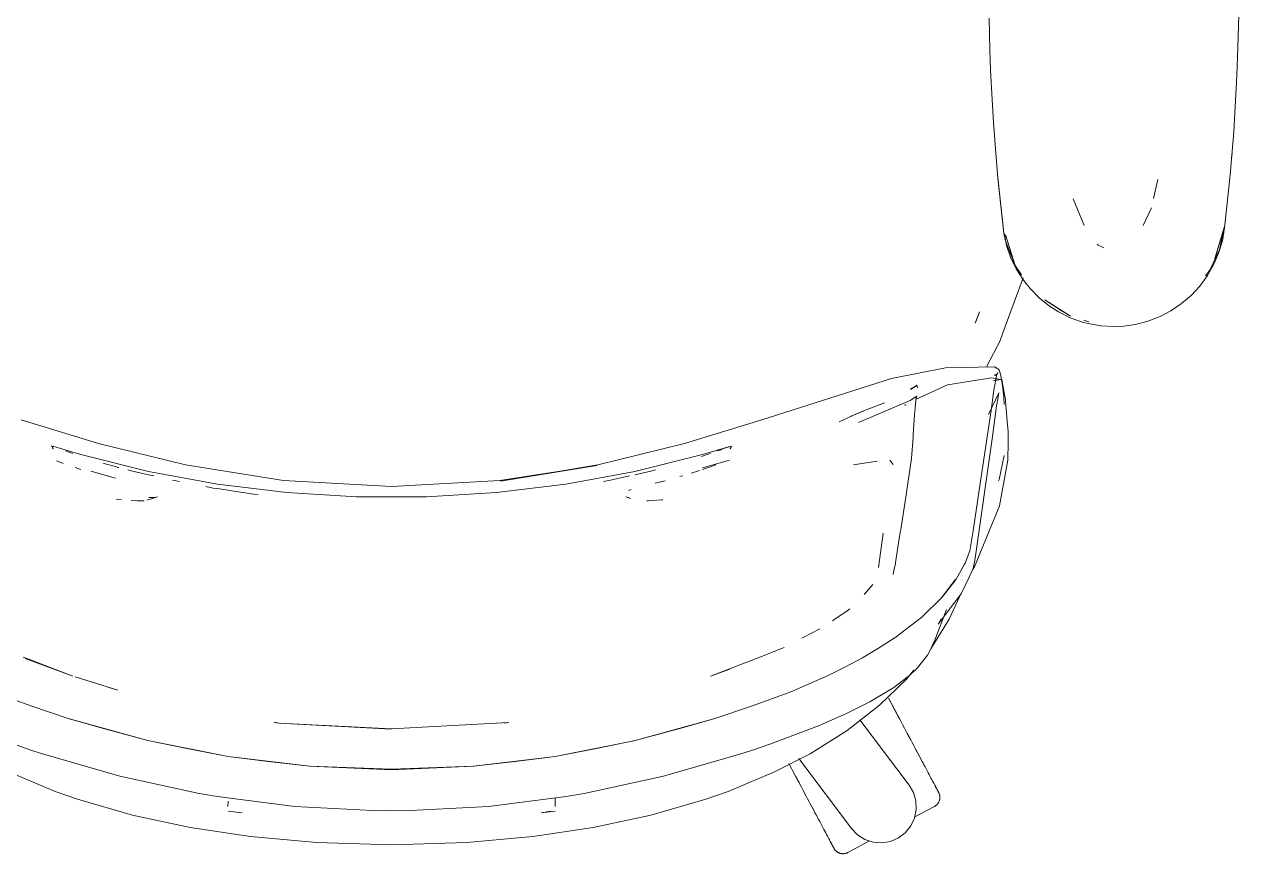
# Model space of a CAD drawing. Header units: millimetres. Extents: x 155927 to 326028, y -36033 to 97293.
# Drawn here: x 169560.4 to 170031.1, y 19454.9 to 19776.3 of the extents above; entities that cross this region are included whole.
import ezdxf

# ---------------------------------------------------------------- set-up
doc = ezdxf.new("R2010")
doc.units = ezdxf.units.MM
doc.header["$MEASUREMENT"] = 0
doc.layers.add('G-IMPT', color=8, linetype='CONTINUOUS', lineweight=9)
doc.layers.add('I-FURN', color=8, linetype='CONTINUOUS', lineweight=9)

msp = doc.modelspace()

# ---------------------------------------------------------------- linework, layer by layer
at = {"layer": 'G-IMPT'}
for p, q in [((169934.36, 19778.68), (169934.65, 19766.38)), ((170031.12, 19780.04), (170030.96, 19771.63)), ((169934.49, 19771.91), (169934.49, 19773.98)), ((169934.57, 19770.25), (169934.49, 19771.91)), ((170030.57, 19759.87), (170030.96, 19771.63)), ((170030.82, 19766.69), (170030.83, 19768.18)), ((169934.95, 19758.5), (169934.65, 19766.38)), ((170030.71, 19764.75), (170030.82, 19766.69)), ((169934.95, 19758.5), (169935.49, 19747.19)), ((170030.57, 19759.87), (170030.32, 19753.84)), ((170029.51, 19739.7), (170030.32, 19753.84)), ((169936.05, 19738.32), (169935.49, 19747.19)), ((170029.18, 19734.62), (170029.51, 19739.7)), ((169936.05, 19738.32), (169936.78, 19728.03)), ((169936.18, 19736.28), (169936.09, 19738.18)), ((169936.18, 19736.28), (169936.32, 19734.86)), ((170029.18, 19734.62), (170027.93, 19719.56)), ((169937.76, 19716.64), (169936.78, 19728.03)), ((170028.53, 19726.43), (170028.36, 19724.76)), ((169940.11, 19695.2), (169937.66, 19718.15)), ((169937.66, 19718.15), (169939.78, 19698.02)), ((169940.11, 19695.2), (169937.76, 19716.64)), ((169999.71, 19716.22), (169998.14, 19708.78)), ((170027.93, 19719.56), (170027.59, 19715.43)), ((170027.59, 19715.43), (170025.68, 19697.5)), ((169967.01, 19708.72), (169971.16, 19698.29)), ((169994.11, 19698.39), (169997.38, 19705.17)), ((169940.11, 19695.2), (169939.78, 19698.02)), ((170025.68, 19698.02), (170021.85, 19685.55)), ((170023.64, 19689.05), (170025.55, 19697.45)), ((170025.68, 19698.02), (170024.76, 19694.7)), ((170025.68, 19697.5), (170024.79, 19692.46)), ((169940.11, 19695.2), (169941.27, 19690.24)), ((169940.33, 19695.12), (169940.91, 19692.07)), ((169944.51, 19682.85), (169940.7, 19694.7)), ((169943.61, 19685.55), (169940.7, 19694.7)), ((170021.85, 19685.55), (170024.76, 19694.7)), ((170023.32, 19687.6), (170024.79, 19692.46)), ((169940.91, 19692.07), (169944.51, 19682.85)), ((169942.72, 19686.1), (169941.27, 19690.24)), ((169976.68, 19690.77), (169976.23, 19691.06)), ((169978.9, 19689.75), (169976.68, 19690.77)), ((170023.64, 19689.05), (170019.9, 19680.98)), ((170021.51, 19683.36), (170023.32, 19687.6)), ((169944.91, 19681.52), (169942.72, 19686.1)), ((169944.51, 19682.85), (169943.61, 19685.55)), ((170021.51, 19683.36), (170019, 19678.92)), ((169944.51, 19682.85), (169946.94, 19679.27)), ((169944.91, 19681.52), (169947.64, 19677.2)), ((170016, 19674.83), (170019, 19678.92)), ((170018.31, 19678.87), (170019.9, 19680.98)), ((169947.52, 19678.09), (169940.57, 19659.15)), ((169950.26, 19673.89), (169947.64, 19677.2)), ((169953.81, 19670.29), (169950.26, 19673.89)), ((170016, 19674.83), (170012.84, 19671.39)), ((169953.81, 19670.29), (169957.78, 19667.1)), ((169965.94, 19663.24), (169955.99, 19669.56)), ((169962.26, 19665.4), (169955.99, 19669.56)), ((170009, 19668.07), (170012.84, 19671.39)), ((169928.98, 19660.46), (169930.61, 19664.92)), ((169930.61, 19664.92), (169929.24, 19661.04)), ((169961.33, 19664.83), (169957.78, 19667.1)), ((169965.84, 19662.59), (169961.33, 19664.83)), ((169965.94, 19663.24), (169962.26, 19665.4)), ((170004.83, 19665.24), (170000.67, 19663.05)), ((170004.83, 19665.24), (170009, 19668.07)), ((169928.98, 19660.46), (169929.24, 19661.04)), ((169965.84, 19662.59), (169970.61, 19660.88)), ((169972.74, 19660.31), (169970.61, 19660.88)), ((169971.05, 19661.68), (169973.08, 19661.06)), ((169977.69, 19659.43), (169972.74, 19660.31)), ((169982.73, 19659.14), (169977.69, 19659.43)), ((169991.09, 19659.96), (169986.58, 19659.31)), ((169991.09, 19659.96), (169995.96, 19661.22)), ((170000.67, 19663.05), (169995.96, 19661.22)), ((169940.57, 19659.15), (169938.38, 19653.18)), ((169982.73, 19659.14), (169986.58, 19659.31)), ((169933.32, 19643.52), (169937.46, 19651.42)), ((169937.46, 19651.42), (169938.38, 19653.18)), ((169917.52, 19643.2), (169896.56, 19639)), ((169917.52, 19643.2), (169936.5, 19643.58)), ((169937.32, 19640.74), (169936.21, 19634.47)), ((169936.5, 19643.58), (169937.54, 19642.98)), ((169937.31, 19640.71), (169936.77, 19640.39)), ((169936.92, 19643.11), (169937.54, 19642.98)), ((169936.92, 19643.11), (169937.47, 19643)), ((169937.15, 19640.12), (169937.71, 19641.22)), ((169937.15, 19640.12), (169937.32, 19640.74)), ((169937.31, 19640.71), (169937.71, 19641.22)), ((169937.54, 19642.98), (169937.47, 19643)), ((169938.04, 19642.6), (169937.54, 19642.98)), ((169938.36, 19642.07), (169938.04, 19642.6)), ((169938.36, 19642.07), (169938.91, 19640.2)), ((169846.32, 19623.02), (169896.56, 19639)), ((169906.39, 19636.43), (169903.93, 19634.84)), ((169903.93, 19634.84), (169906.41, 19636.37)), ((169906.41, 19636.37), (169903.94, 19634.88)), ((169918.22, 19636.57), (169905.87, 19630.96)), ((169906.39, 19636.43), (169906.41, 19636.37)), ((169906.69, 19635.49), (169906.41, 19636.37)), ((169918.22, 19636.57), (169935.27, 19639.29)), ((169938.85, 19638.6), (169935.27, 19639.29)), ((169935.98, 19638.11), (169939.26, 19638.84)), ((169935.98, 19638.11), (169938.85, 19638.6)), ((169936.28, 19640.31), (169936.77, 19640.39)), ((169939.44, 19636.92), (169938.91, 19640.2)), ((169939.7, 19636.51), (169939.26, 19638.84)), ((169939.44, 19636.92), (169939.52, 19636.31)), ((169939.52, 19636.31), (169940.04, 19631.62)), ((169940.51, 19632.26), (169939.7, 19636.51)), ((169906.39, 19632.22), (169903.72, 19630.46)), ((169905.8, 19629.11), (169906.1, 19631.49)), ((169906.1, 19631.5), (169906.39, 19632.22)), ((169906.1, 19631.5), (169906.1, 19631.49)), ((169938.12, 19633.5), (169934.13, 19625.1)), ((169936.21, 19634.47), (169935.1, 19626.62)), ((169937.14, 19627.61), (169937.98, 19632.64)), ((169938.12, 19633.5), (169937.98, 19632.64)), ((169940.04, 19631.62), (169940.25, 19629.03)), ((169940.55, 19631.79), (169940.51, 19632.26)), ((169940.55, 19631.79), (169941.36, 19622.47)), ((169903.72, 19630.46), (169883.74, 19622.03)), ((169885.38, 19626.33), (169893.85, 19629.58)), ((169902, 19629.01), (169901.73, 19628.58)), ((169905.5, 19625.15), (169905.79, 19629.03)), ((169905.8, 19629.11), (169905.79, 19629.03)), ((169935.1, 19626.62), (169930.54, 19595.74)), ((169937.14, 19627.61), (169936.93, 19626.32)), ((169559.2, 19623.02), (169589.18, 19613.83)), ((169816.35, 19613.83), (169846.32, 19623.02)), ((169883, 19625.3), (169876.29, 19622.26)), ((169885.58, 19626.33), (169880.47, 19624.3)), ((169885.38, 19626.33), (169880.48, 19624.31)), ((169880.48, 19624.31), (169885.58, 19626.33)), ((169904.94, 19617.29), (169905.5, 19625.15)), ((169935.49, 19615.65), (169936.93, 19626.32)), ((169941.36, 19622.47), (169941.7, 19618.51)), ((169904.87, 19616.31), (169904.94, 19617.29)), ((169941.7, 19614.34), (169941.7, 19618.51)), ((169570.77, 19612.79), (169571, 19612.87)), ((169571, 19612.87), (169571.23, 19612.82)), ((169571.54, 19611.78), (169571.16, 19612.39)), ((169571.23, 19612.82), (169571.53, 19612.74)), ((169571.53, 19612.74), (169571.8, 19612.68)), ((169582.23, 19609.6), (169571.8, 19612.68)), ((169622.86, 19605.52), (169589.18, 19613.83)), ((169816.35, 19613.83), (169782.66, 19605.52)), ((169823.3, 19609.6), (169834.52, 19612.87)), ((169823.3, 19609.6), (169834.12, 19612.72)), ((169823.3, 19609.6), (169833.83, 19612.67)), ((169833.83, 19612.67), (169834.12, 19612.72)), ((169833.98, 19611.78), (169834.37, 19612.39)), ((169834.52, 19612.87), (169834.76, 19612.74)), ((169904.25, 19608.06), (169904.87, 19616.31)), ((169935.49, 19615.65), (169928.81, 19568.44)), ((169941.67, 19607.37), (169941.7, 19614.34)), ((169571.54, 19611.78), (169571.4, 19611.99)), ((169577.03, 19610.76), (169576.37, 19611.01)), ((169577.03, 19610.76), (169579.13, 19610.02)), ((169608.54, 19603.06), (169582.23, 19609.6)), ((169796.98, 19603.06), (169823.3, 19609.6)), ((169823.3, 19608.98), (169822.84, 19608.83)), ((169823.3, 19608.98), (169825.52, 19609.71)), ((169826.32, 19610), (169825.52, 19609.71)), ((169829.08, 19610.98), (169830.05, 19611.33)), ((169830.05, 19611.33), (169831.12, 19611.73)), ((169833.98, 19611.78), (169834.13, 19611.99)), ((169902.21, 19593.92), (169904.24, 19607.98)), ((169904.25, 19608.06), (169904.24, 19607.98)), ((169940.26, 19609.24), (169938.22, 19599.93)), ((169574.47, 19606.48), (169572.82, 19607.09)), ((169574.47, 19606.48), (169575.49, 19606.1)), ((169582.24, 19603.76), (169580.02, 19604.49)), ((169586.09, 19603.11), (169595.72, 19600.41)), ((169591.65, 19606.02), (169590.96, 19606.23)), ((169595.65, 19604.91), (169591.65, 19606.02)), ((169595.65, 19604.91), (169596.79, 19604.59)), ((169596.79, 19604.59), (169596.97, 19604.54)), ((169601.81, 19603.29), (169600.51, 19603.62)), ((169601.81, 19603.29), (169608.56, 19601.74)), ((169608.54, 19603.06), (169635.21, 19598.12)), ((169622.86, 19605.52), (169660.78, 19599.52)), ((169744.75, 19599.52), (169782.29, 19605.26)), ((169782.66, 19605.52), (169744.92, 19599.26)), ((169744.92, 19599.26), (169782.29, 19605.26)), ((169796.98, 19603.06), (169770.31, 19598.12)), ((169796.97, 19601.74), (169803.72, 19603.29)), ((169803.72, 19603.29), (169805, 19603.63)), ((169821.38, 19603.12), (169818.88, 19602.33)), ((169822.16, 19603.37), (169821.38, 19603.12)), ((169823.29, 19604.41), (169833.72, 19607.45)), ((169825.59, 19604.52), (169823.29, 19603.75)), ((169825.59, 19604.52), (169826.31, 19604.77)), ((169828.48, 19605.53), (169826.31, 19604.77)), ((169890.91, 19606.97), (169881.75, 19605.57)), ((169890.91, 19606.97), (169890.56, 19606.93)), ((169895.86, 19607.33), (169897.14, 19605.69)), ((169941.67, 19607.37), (169938.43, 19589.68)), ((169610.54, 19601.28), (169608.56, 19601.74)), ((169620.58, 19599.08), (169617.77, 19599.62)), ((169635.21, 19598.12), (169662.13, 19594.83)), ((169660.78, 19599.52), (169702.76, 19597.17)), ((169744.75, 19599.52), (169702.76, 19597.17)), ((169770.31, 19598.12), (169743.39, 19594.83)), ((169784.94, 19599.11), (169787.57, 19599.58)), ((169787.57, 19599.58), (169794.99, 19601.28)), ((169808.8, 19599.43), (169804.94, 19598.44)), ((169808.8, 19599.43), (169807.27, 19599.04)), ((169815.59, 19601.34), (169814.47, 19601.01)), ((169938.22, 19599.93), (169938.07, 19599.36)), ((169630.69, 19597.15), (169633.59, 19596.6)), ((169635.22, 19596.35), (169633.59, 19596.6)), ((169640.84, 19595.5), (169635.22, 19596.35)), ((169640.84, 19595.5), (169649.36, 19594.21)), ((169649.36, 19594.21), (169651.02, 19594.02)), ((169689.2, 19593.17), (169662.13, 19594.83)), ((169716.32, 19593.17), (169743.39, 19594.83)), ((169794.62, 19595.59), (169795.59, 19595.97)), ((169795.18, 19595.84), (169795.59, 19595.97)), ((169902.21, 19593.92), (169900.09, 19580.56)), ((169930.54, 19595.74), (169928.15, 19579.98)), ((169598.04, 19592.03), (169595.95, 19592.25)), ((169606.89, 19591.63), (169601.84, 19591.72)), ((169601.84, 19591.72), (169604.11, 19591.64)), ((169606.89, 19591.63), (169604.11, 19591.64)), ((169610, 19592.48), (169607.85, 19591.88)), ((169610.9, 19592.95), (169608.6, 19592.92)), ((169608.74, 19592.91), (169608.6, 19592.92)), ((169611.95, 19593.17), (169610, 19592.48)), ((169610.9, 19592.95), (169611.95, 19593.17)), ((169689.2, 19593.17), (169716.32, 19593.17)), ((169793.58, 19593.17), (169795.52, 19592.48)), ((169793.58, 19593.17), (169794.62, 19592.95)), ((169801.67, 19591.63), (169802.37, 19591.64)), ((169803.74, 19591.74), (169802.37, 19591.64)), ((169803.74, 19591.74), (169807.45, 19592.01)), ((169807.45, 19592.01), (169807.93, 19592.05)), ((169938.43, 19589.68), (169936.84, 19585.82)), ((169935.45, 19582.45), (169936.84, 19585.82)), ((169899.92, 19579.44), (169898.11, 19567.72)), ((169899.92, 19579.44), (169900.01, 19580.05)), ((169900.09, 19580.56), (169900.01, 19580.05)), ((169926.85, 19572.31), (169928.15, 19579.98)), ((169928.65, 19566), (169935.45, 19582.45)), ((169893.24, 19579.14), (169891.46, 19565.78)), ((169926.85, 19572.31), (169925.1, 19567.52)), ((169891.46, 19565.78), (169891.6, 19566.26)), ((169897.16, 19563.1), (169897.62, 19565.27)), ((169897.62, 19565.27), (169898.04, 19567.25)), ((169898.11, 19567.72), (169898.04, 19567.25)), ((169921.6, 19561.26), (169924.88, 19567.09)), ((169924.88, 19567.09), (169925.1, 19567.52)), ((169926.6, 19562.08), (169928.17, 19565.45)), ((169927.88, 19564.83), (169928.65, 19566)), ((169928.81, 19568.44), (169928.17, 19565.45)), ((169915.87, 19554.08), (169921.27, 19561.03)), ((169921.6, 19561.26), (169916.18, 19554.29)), ((169921.27, 19561.03), (169918.68, 19557.66)), ((169926.6, 19562.08), (169923.56, 19555.56)), ((169885.96, 19555.29), (169889.29, 19559.19)), ((169915.87, 19554.08), (169918.68, 19557.66)), ((169908.28, 19546.56), (169916.18, 19554.29)), ((169914.62, 19543.85), (169923.56, 19555.56)), ((169922.89, 19554.37), (169918.91, 19545.74)), ((169879.32, 19549.01), (169874.19, 19545.52)), ((169879.32, 19549.01), (169880.43, 19549.76)), ((169908.28, 19546.56), (169897.84, 19538.54)), ((169917.85, 19549.51), (169913.34, 19537.6)), ((169868.72, 19541.99), (169861.75, 19538.44)), ((169874.19, 19545.52), (169873.61, 19545.12)), ((169918.91, 19545.74), (169911.79, 19534.3)), ((169914.62, 19543.85), (169915.78, 19545.89)), ((169891.49, 19534.49), (169897.58, 19538.37)), ((169897.58, 19538.37), (169897.84, 19538.54)), ((169912.27, 19535.38), (169913.34, 19537.6)), ((169845.55, 19531.09), (169854.88, 19534.81)), ((169854.88, 19534.81), (169852.64, 19533.82)), ((169891.49, 19534.49), (169885.26, 19530.72)), ((169910.48, 19531.8), (169911.1, 19532.94)), ((169911.1, 19532.94), (169912.27, 19535.38)), ((169561.7, 19530.43), (169559.97, 19531.09)), ((169579.15, 19523.71), (169560.74, 19530.53)), ((169579.15, 19523.71), (169561.7, 19530.43)), ((169826.38, 19523.71), (169843.83, 19530.43)), ((169843.83, 19530.43), (169845.55, 19531.09)), ((169878.47, 19527.15), (169885.26, 19530.72)), ((169910.48, 19531.8), (169906.62, 19526.94)), ((169596.62, 19518.18), (169580.13, 19523.44)), ((169826.38, 19523.71), (169833.81, 19526.44)), ((169857.51, 19517.58), (169871.74, 19523.76)), ((169878.47, 19527.15), (169871.74, 19523.76)), ((169903.6, 19524.04), (169897.46, 19519.33)), ((169902.18, 19522.37), (169905.18, 19526.05)), ((169906.62, 19526.94), (169903.6, 19524.04)), ((169596.62, 19518.18), (169593.18, 19519.26)), ((169888.18, 19513.73), (169896.17, 19518.47)), ((169902.18, 19522.37), (169891.88, 19512.42)), ((169897.46, 19519.33), (169896.17, 19518.47)), ((169548.01, 19517.58), (169562.89, 19512.12)), ((169842.64, 19512.12), (169857.51, 19517.58)), ((169887.58, 19513.43), (169879.57, 19509.42)), ((169887.58, 19513.43), (169888.18, 19513.73)), ((169577.81, 19507.12), (169562.89, 19512.12)), ((169842.64, 19512.12), (169827.72, 19507.12)), ((169879.12, 19509.2), (169868.17, 19504.43)), ((169879.12, 19509.2), (169879.57, 19509.42)), ((169879.28, 19502.61), (169891.88, 19512.42)), ((169608.3, 19498.73), (169577.81, 19507.12)), ((169591.06, 19503.39), (169577.9, 19507.16)), ((169608.3, 19498.73), (169577.9, 19507.16)), ((169659.04, 19505.5), (169657.26, 19505.76)), ((169657.48, 19505.78), (169657.73, 19505.73)), ((169659.04, 19505.5), (169657.73, 19505.73)), ((169702.76, 19503.17), (169659.04, 19505.5)), ((169702.76, 19503.23), (169659.04, 19505.5)), ((169702.76, 19503.23), (169748.1, 19505.73)), ((169748.1, 19505.73), (169746.49, 19505.5)), ((169746.49, 19505.5), (169747.79, 19505.73)), ((169748.04, 19505.78), (169747.79, 19505.73)), ((169797.22, 19498.73), (169827.63, 19507.16)), ((169797.22, 19498.73), (169827.72, 19507.12)), ((169814.47, 19503.39), (169827.63, 19507.16)), ((169868.17, 19504.43), (169864.49, 19502.95)), ((169591.06, 19503.39), (169608.3, 19498.73)), ((169814.47, 19503.39), (169797.22, 19498.73)), ((169849.41, 19497.35), (169864.49, 19502.95)), ((169864.98, 19493.63), (169879.28, 19502.61)), ((169556, 19497.42), (169562.93, 19495.01)), ((169566.54, 19493.82), (169562.93, 19495.01)), ((169608.3, 19498.73), (169639.43, 19492.56)), ((169608.3, 19498.73), (169623.33, 19495.66)), ((169608.3, 19498.73), (169639.35, 19492.56)), ((169639.43, 19492.56), (169623.33, 19495.66)), ((169766.09, 19492.56), (169797.34, 19498.77)), ((169766.09, 19492.56), (169782.2, 19495.66)), ((169797.34, 19498.77), (169766.17, 19492.56)), ((169797.22, 19498.73), (169782.2, 19495.66)), ((169838.99, 19493.82), (169842.59, 19495.01)), ((169849.41, 19497.35), (169842.59, 19495.01)), ((169597.37, 19484.87), (169566.54, 19493.82)), ((169670.95, 19488.74), (169639.35, 19492.56)), ((169670.99, 19488.77), (169639.43, 19492.56)), ((169639.43, 19492.56), (169654.91, 19490.61)), ((169670.99, 19488.77), (169654.91, 19490.61)), ((169734.54, 19488.77), (169766.09, 19492.56)), ((169750.62, 19490.61), (169734.54, 19488.77)), ((169734.58, 19488.74), (169766.17, 19492.56)), ((169750.62, 19490.61), (169766.09, 19492.56)), ((169838.99, 19493.82), (169808.16, 19484.87)), ((169851.21, 19486.54), (169864.98, 19493.63)), ((169572.29, 19479.03), (169554.32, 19486.54)), ((169670.95, 19488.74), (169702.76, 19487.4)), ((169685.88, 19488.1), (169670.99, 19488.77)), ((169670.99, 19488.77), (169702.76, 19487.63)), ((169685.88, 19488.1), (169702.76, 19487.63)), ((169734.54, 19488.77), (169702.76, 19487.63)), ((169702.76, 19487.4), (169734.58, 19488.74)), ((169719.65, 19488.1), (169702.76, 19487.63)), ((169734.54, 19488.77), (169719.65, 19488.1)), ((169833.23, 19479.03), (169851.21, 19486.54)), ((169597.37, 19484.87), (169628.16, 19478.21)), ((169777.37, 19478.21), (169808.16, 19484.87)), ((169581.03, 19475.95), (169572.29, 19479.03)), ((169581.03, 19475.95), (169602.27, 19469.78)), ((169635.08, 19477.02), (169628.16, 19478.21)), ((169665.25, 19473.21), (169635.08, 19477.02)), ((169740.28, 19473.21), (169770.45, 19477.02)), ((169766.09, 19476.47), (169766.13, 19475.23)), ((169770.45, 19477.02), (169777.37, 19478.21)), ((169824.5, 19475.95), (169803.26, 19469.78)), ((169833.23, 19479.03), (169824.5, 19475.95)), ((169639.39, 19475.23), (169639.32, 19473.14)), ((169639.32, 19473.14), (169639.32, 19473.25)), ((169639.35, 19471.38), (169644.76, 19470.72)), ((169695.45, 19471.6), (169665.25, 19473.21)), ((169695.45, 19471.6), (169702.76, 19471.5)), ((169710.07, 19471.6), (169702.76, 19471.5)), ((169710.07, 19471.6), (169740.28, 19473.21)), ((169766.18, 19471.38), (169760.76, 19470.72)), ((169764.53, 19471.29), (169760.76, 19470.72)), ((169766.21, 19473.14), (169766.13, 19475.23)), ((169766.21, 19473.14), (169766.21, 19473.25)), ((169602.27, 19469.78), (169624.63, 19464.96)), ((169803.26, 19469.78), (169780.89, 19464.96)), ((169624.63, 19464.96), (169648.05, 19461.47)), ((169757.48, 19461.47), (169780.89, 19464.96)), ((169648.05, 19461.47), (169673.62, 19459.21)), ((169673.62, 19459.21), (169702.76, 19458.36)), ((169702.76, 19458.36), (169731.9, 19459.21)), ((169731.9, 19459.21), (169757.48, 19461.47))]:
    msp.add_line(p, q, dxfattribs=at)
at = {"layer": 'I-FURN'}
for p, q in [((169895.88, 19514.19), (169895.4, 19515.09)), ((169895.62, 19514.68), (169896.11, 19513.76)), ((169896.37, 19513.27), (169895.88, 19514.19)), ((169896.11, 19513.76), (169896.6, 19512.84)), ((169896.87, 19512.33), (169896.37, 19513.27)), ((169896.6, 19512.84), (169897.1, 19511.89)), ((169897.38, 19511.38), (169896.87, 19512.33)), ((169897.1, 19511.89), (169897.61, 19510.93)), ((169897.89, 19510.41), (169897.38, 19511.38)), ((169897.61, 19510.93), (169898.13, 19509.97)), ((169898.41, 19509.44), (169897.89, 19510.41)), ((169898.13, 19509.97), (169898.65, 19508.99)), ((169898.93, 19508.45), (169898.41, 19509.44)), ((169898.65, 19508.99), (169899.17, 19508)), ((169884.29, 19506.8), (169903.36, 19481.48)), ((169899.46, 19507.46), (169898.93, 19508.45)), ((169899.17, 19508), (169899.7, 19507.01)), ((169899.99, 19506.47), (169899.46, 19507.46)), ((169899.7, 19507.01), (169900.23, 19506.01)), ((169900.52, 19505.46), (169899.99, 19506.47)), ((169900.23, 19506.01), (169900.76, 19505)), ((169901.05, 19504.46), (169900.52, 19505.46)), ((169900.76, 19505), (169901.3, 19504)), ((169901.59, 19503.46), (169901.05, 19504.46)), ((169901.3, 19504), (169901.83, 19502.99)), ((169902.12, 19502.45), (169901.59, 19503.46)), ((169901.83, 19502.99), (169902.37, 19501.99)), ((169902.65, 19501.45), (169902.12, 19502.45)), ((169902.37, 19501.99), (169902.9, 19500.99)), ((169903.19, 19500.45), (169902.65, 19501.45)), ((169902.9, 19500.99), (169903.43, 19499.99)), ((169903.71, 19499.45), (169903.19, 19500.45)), ((169903.43, 19499.99), (169903.96, 19499)), ((169904.24, 19498.47), (169903.71, 19499.45)), ((169903.96, 19499), (169904.48, 19498.02)), ((169904.76, 19497.49), (169904.24, 19498.47)), ((169904.48, 19498.02), (169905, 19497.04)), ((169905.28, 19496.52), (169904.76, 19497.49)), ((169905, 19497.04), (169905.51, 19496.08)), ((169905.78, 19495.56), (169905.28, 19496.52)), ((169905.51, 19496.08), (169906.02, 19495.13)), ((169906.29, 19494.62), (169905.78, 19495.56)), ((169906.02, 19495.13), (169906.51, 19494.19)), ((169906.78, 19493.69), (169906.29, 19494.62)), ((169881.01, 19464.64), (169860.62, 19491.71)), ((169906.51, 19494.19), (169907, 19493.27)), ((169907.27, 19492.77), (169906.78, 19493.69)), ((169907, 19493.27), (169907.49, 19492.36)), ((169907.74, 19491.88), (169907.27, 19492.77)), ((169907.49, 19492.36), (169907.96, 19491.47)), ((169908.21, 19491), (169907.74, 19491.88)), ((169907.96, 19491.47), (169908.42, 19490.6)), ((169908.66, 19490.14), (169908.21, 19491)), ((169908.42, 19490.6), (169908.87, 19489.76)), ((169909.11, 19489.31), (169908.66, 19490.14)), ((169857.27, 19488.82), (169856.76, 19489.78)), ((169857, 19489.34), (169857.51, 19488.37)), ((169857.79, 19487.84), (169857.27, 19488.82)), ((169857.51, 19488.37), (169858.03, 19487.39)), ((169858.31, 19486.86), (169857.79, 19487.84)), ((169858.03, 19487.39), (169858.56, 19486.4)), ((169858.84, 19485.87), (169858.31, 19486.86)), ((169858.56, 19486.4), (169859.08, 19485.41)), ((169859.37, 19484.87), (169858.84, 19485.87)), ((169859.08, 19485.41), (169859.62, 19484.41)), ((169909.54, 19488.5), (169909.11, 19489.31)), ((169909.96, 19487.71), (169909.54, 19488.5)), ((169910.36, 19486.95), (169909.96, 19487.71)), ((169910.75, 19486.21), (169910.36, 19486.95)), ((169911.13, 19485.51), (169910.75, 19486.21)), ((169911.49, 19484.83), (169911.13, 19485.51)), ((169859.9, 19483.87), (169859.37, 19484.87)), ((169859.62, 19484.41), (169860.15, 19483.41)), ((169860.44, 19482.86), (169859.9, 19483.87)), ((169860.15, 19483.41), (169860.68, 19482.4)), ((169860.97, 19481.86), (169860.44, 19482.86)), ((169860.68, 19482.4), (169861.22, 19481.4)), ((169861.51, 19480.85), (169860.97, 19481.86)), ((169861.22, 19481.4), (169861.75, 19480.39)), ((169862.04, 19479.85), (169861.51, 19480.85)), ((169903.36, 19481.48), (169905.05, 19478.56)), ((169911.84, 19484.18), (169911.49, 19484.83)), ((169912.16, 19483.56), (169911.84, 19484.18)), ((169912.47, 19482.98), (169912.16, 19483.56)), ((169912.31, 19483.29), (169912.61, 19482.72)), ((169912.77, 19482.43), (169912.47, 19482.98)), ((169912.61, 19482.72), (169912.9, 19482.19)), ((169913.04, 19481.91), (169912.77, 19482.43)), ((169912.9, 19482.19), (169913.16, 19481.69)), ((169913.3, 19481.43), (169913.04, 19481.91)), ((169913.16, 19481.69), (169913.41, 19481.22)), ((169913.54, 19480.98), (169913.3, 19481.43)), ((169913.41, 19481.22), (169913.64, 19480.79)), ((169913.75, 19480.57), (169913.54, 19480.98)), ((169913.64, 19480.79), (169913.85, 19480.4)), ((169913.95, 19480.2), (169913.75, 19480.57)), ((169861.75, 19480.39), (169862.28, 19479.39)), ((169862.57, 19478.85), (169862.04, 19479.85)), ((169862.28, 19479.39), (169862.81, 19478.39)), ((169863.1, 19477.86), (169862.57, 19478.85)), ((169862.81, 19478.39), (169863.34, 19477.4)), ((169863.62, 19476.87), (169863.1, 19477.86)), ((169863.34, 19477.4), (169863.86, 19476.42)), ((169864.14, 19475.89), (169863.62, 19476.87)), ((169863.86, 19476.42), (169864.38, 19475.45)), ((169864.66, 19474.92), (169864.14, 19475.89)), ((169905.05, 19478.56), (169906, 19475.33)), ((169913.85, 19480.4), (169914.04, 19480.04)), ((169914.13, 19479.87), (169913.95, 19480.2)), ((169914.04, 19480.04), (169914.21, 19479.72)), ((169914.29, 19479.57), (169914.13, 19479.87)), ((169914.21, 19479.72), (169914.35, 19479.44)), ((169914.43, 19479.31), (169914.29, 19479.57)), ((169914.35, 19479.44), (169914.48, 19479.2)), ((169914.54, 19479.09), (169914.43, 19479.31)), ((169914.48, 19479.2), (169914.59, 19479)), ((169914.64, 19478.91), (169914.54, 19479.09)), ((169914.59, 19479), (169914.67, 19478.84)), ((169914.71, 19478.77), (169914.64, 19478.91)), ((169914.67, 19478.84), (169914.74, 19478.72)), ((169914.77, 19478.67), (169914.71, 19478.77)), ((169914.74, 19478.72), (169914.78, 19478.64)), ((169914.8, 19478.61), (169914.77, 19478.67)), ((169914.78, 19478.64), (169914.81, 19478.6)), ((169914.81, 19478.59), (169914.8, 19478.61)), ((169914.81, 19478.6), (169914.81, 19478.59)), ((169914.81, 19478.59), (169914.88, 19478.45)), ((169914.88, 19478.45), (169914.95, 19478.3)), ((169914.95, 19478.3), (169915.01, 19478.15)), ((169915.01, 19478.15), (169915.06, 19478)), ((169915.06, 19478), (169915.11, 19477.84)), ((169915.11, 19477.84), (169915.16, 19477.69)), ((169915.17, 19475.77), (169915.13, 19475.62)), ((169915.16, 19477.69), (169915.19, 19477.53)), ((169915.21, 19475.93), (169915.17, 19475.77)), ((169915.19, 19477.53), (169915.22, 19477.37)), ((169915.23, 19476.09), (169915.21, 19475.93)), ((169915.22, 19477.37), (169915.25, 19477.21)), ((169915.26, 19476.25), (169915.23, 19476.09)), ((169915.25, 19477.21), (169915.26, 19477.05)), ((169915.26, 19477.05), (169915.28, 19476.89)), ((169915.27, 19476.41), (169915.26, 19476.25)), ((169915.28, 19476.57), (169915.27, 19476.41)), ((169915.28, 19476.89), (169915.28, 19476.73)), ((169915.28, 19476.73), (169915.28, 19476.57)), ((169864.38, 19475.45), (169864.89, 19474.48)), ((169865.17, 19473.97), (169864.66, 19474.92)), ((169864.89, 19474.48), (169865.4, 19473.53)), ((169865.67, 19473.02), (169865.17, 19473.97)), ((169865.4, 19473.53), (169865.9, 19472.59)), ((169866.16, 19472.09), (169865.67, 19473.02)), ((169865.9, 19472.59), (169866.39, 19471.67)), ((169866.65, 19471.18), (169866.16, 19472.09)), ((169866.39, 19471.67), (169866.87, 19470.76)), ((169906.14, 19471.96), (169905.47, 19468.65)), ((169905.56, 19469.11), (169913.14, 19473.14)), ((169906, 19475.33), (169906.14, 19471.96)), ((169913.18, 19473.16), (169913.14, 19473.14)), ((169913.32, 19473.24), (169913.18, 19473.16)), ((169913.46, 19473.32), (169913.32, 19473.24)), ((169913.59, 19473.42), (169913.46, 19473.32)), ((169913.72, 19473.51), (169913.59, 19473.42)), ((169913.84, 19473.61), (169913.72, 19473.51)), ((169913.97, 19473.72), (169913.84, 19473.61)), ((169914.08, 19473.83), (169913.97, 19473.72)), ((169914.2, 19473.95), (169914.08, 19473.83)), ((169914.3, 19474.07), (169914.2, 19473.95)), ((169914.41, 19474.19), (169914.3, 19474.07)), ((169914.5, 19474.32), (169914.41, 19474.19)), ((169914.6, 19474.45), (169914.5, 19474.32)), ((169914.68, 19474.59), (169914.6, 19474.45)), ((169914.76, 19474.73), (169914.68, 19474.59)), ((169914.84, 19474.87), (169914.76, 19474.73)), ((169914.91, 19475.01), (169914.84, 19474.87)), ((169914.98, 19475.16), (169914.91, 19475.01)), ((169915.03, 19475.31), (169914.98, 19475.16)), ((169915.09, 19475.46), (169915.03, 19475.31)), ((169915.13, 19475.62), (169915.09, 19475.46)), ((169866.87, 19470.76), (169867.34, 19469.88)), ((169867.34, 19469.88), (169867.8, 19469.01)), ((169867.8, 19469.01), (169868.25, 19468.16)), ((169868.25, 19468.16), (169868.69, 19467.34)), ((169868.69, 19467.34), (169869.12, 19466.54)), ((169869.12, 19466.54), (169869.53, 19465.76)), ((169905.47, 19468.65), (169904.02, 19465.6)), ((169869.53, 19465.76), (169869.93, 19465.01)), ((169869.93, 19465.01), (169870.31, 19464.29)), ((169870.31, 19464.29), (169870.68, 19463.59)), ((169870.68, 19463.59), (169871.04, 19462.93)), ((169871.04, 19462.93), (169871.37, 19462.3)), ((169871.37, 19462.3), (169871.69, 19461.7)), ((169871.86, 19461.38), (169871.55, 19461.97)), ((169871.69, 19461.7), (169872, 19461.13)), ((169883.35, 19462.21), (169881.01, 19464.64)), ((169886.21, 19460.41), (169883.35, 19462.21)), ((169901.89, 19462.98), (169899.2, 19460.95)), ((169904.02, 19465.6), (169901.89, 19462.98)), ((169872.15, 19460.83), (169871.86, 19461.38)), ((169872, 19461.13), (169872.28, 19460.59)), ((169872.43, 19460.32), (169872.15, 19460.83)), ((169872.28, 19460.59), (169872.55, 19460.09)), ((169872.68, 19459.83), (169872.43, 19460.32)), ((169872.55, 19460.09), (169872.79, 19459.62)), ((169872.92, 19459.39), (169872.68, 19459.83)), ((169872.79, 19459.62), (169873.02, 19459.19)), ((169873.14, 19458.98), (169872.92, 19459.39)), ((169873.02, 19459.19), (169873.23, 19458.8)), ((169873.34, 19458.61), (169873.14, 19458.98)), ((169873.23, 19458.8), (169873.42, 19458.45)), ((169873.51, 19458.27), (169873.34, 19458.61)), ((169873.42, 19458.45), (169873.59, 19458.13)), ((169873.67, 19457.97), (169873.51, 19458.27)), ((169873.59, 19458.13), (169873.74, 19457.85)), ((169873.81, 19457.71), (169873.67, 19457.97)), ((169873.74, 19457.85), (169873.87, 19457.61)), ((169873.93, 19457.49), (169873.81, 19457.71)), ((169873.87, 19457.61), (169873.97, 19457.41)), ((169874.02, 19457.31), (169873.93, 19457.49)), ((169873.97, 19457.41), (169874.06, 19457.25)), ((169874.1, 19457.17), (169874.02, 19457.31)), ((169874.06, 19457.25), (169874.12, 19457.12)), ((169874.15, 19457.07), (169874.1, 19457.17)), ((169874.12, 19457.12), (169874.17, 19457.04)), ((169874.18, 19457.01), (169874.15, 19457.07)), ((169874.17, 19457.04), (169874.19, 19457)), ((169874.19, 19456.99), (169874.18, 19457.01)), ((169874.19, 19457), (169874.19, 19456.99)), ((169874.21, 19456.96), (169874.19, 19456.99)), ((169874.29, 19456.82), (169874.21, 19456.96)), ((169879.64, 19455.33), (169888.05, 19459.8)), ((169889.41, 19459.35), (169886.21, 19460.41)), ((169892.77, 19459.08), (169889.41, 19459.35)), ((169896.1, 19459.63), (169892.77, 19459.08)), ((169899.2, 19460.95), (169896.1, 19459.63)), ((169874.38, 19456.68), (169874.29, 19456.82)), ((169874.47, 19456.55), (169874.38, 19456.68)), ((169874.57, 19456.42), (169874.47, 19456.55)), ((169874.67, 19456.29), (169874.57, 19456.42)), ((169874.77, 19456.17), (169874.67, 19456.29)), ((169874.88, 19456.05), (169874.77, 19456.17)), ((169875, 19455.94), (169874.88, 19456.05)), ((169875.12, 19455.83), (169875, 19455.94)), ((169875.24, 19455.73), (169875.12, 19455.83)), ((169875.37, 19455.63), (169875.24, 19455.73)), ((169875.5, 19455.54), (169875.37, 19455.63)), ((169875.64, 19455.45), (169875.5, 19455.54)), ((169875.78, 19455.37), (169875.64, 19455.45)), ((169875.92, 19455.29), (169875.78, 19455.37)), ((169876.07, 19455.22), (169875.92, 19455.29)), ((169876.21, 19455.16), (169876.07, 19455.22)), ((169876.36, 19455.1), (169876.21, 19455.16)), ((169876.52, 19455.05), (169876.36, 19455.1)), ((169876.67, 19455), (169876.52, 19455.05)), ((169876.83, 19454.96), (169876.67, 19455)), ((169876.99, 19454.93), (169876.83, 19454.96)), ((169877.14, 19454.9), (169876.99, 19454.93)), ((169877.3, 19454.88), (169877.14, 19454.9)), ((169877.46, 19454.87), (169877.3, 19454.88)), ((169877.63, 19454.86), (169877.46, 19454.87)), ((169877.79, 19454.86), (169877.63, 19454.86)), ((169877.95, 19454.86), (169877.79, 19454.86)), ((169878.11, 19454.87), (169877.95, 19454.86)), ((169878.27, 19454.89), (169878.11, 19454.87)), ((169878.43, 19454.91), (169878.27, 19454.89)), ((169878.59, 19454.94), (169878.43, 19454.91)), ((169878.74, 19454.98), (169878.59, 19454.94)), ((169878.9, 19455.02), (169878.74, 19454.98)), ((169879.05, 19455.07), (169878.9, 19455.02)), ((169879.2, 19455.13), (169879.05, 19455.07)), ((169879.35, 19455.19), (169879.2, 19455.13)), ((169879.5, 19455.25), (169879.35, 19455.19)), ((169879.64, 19455.33), (169879.5, 19455.25))]:
    msp.add_line(p, q, dxfattribs=at)

doc.saveas('drawing.dxf')
